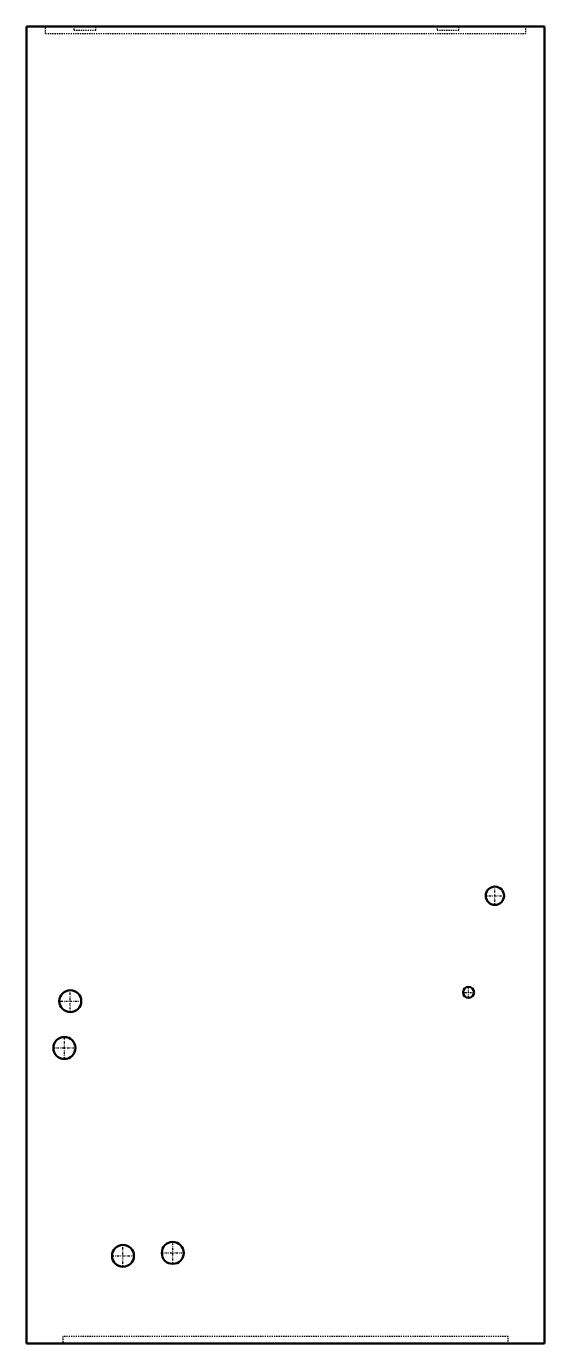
# Model space of a CAD drawing. Header units: millimetres. Extents: x -225 to 225, y 0 to 1143.
import ezdxf

# ---------------------------------------------------------------- set-up
doc = ezdxf.new("R2010")
doc.units = ezdxf.units.MM
doc.linetypes.add('Center', pattern=[1.5, 0.45, -0.5, 0.05, -0.5])
doc.linetypes.add('Dashed', pattern=[2, 1, -1])
for name, color, linetype, lineweight in [('AM_0', 7, 'Continuous', 50), ('AM_7', 7, 'Center', 25), ('AM_9', 6, 'Dashed', 25)]:
    doc.layers.add(name, color=color, linetype=linetype, lineweight=lineweight)

# ---------------------------------------------------------------- blocks, each defined once
blk = doc.blocks.new('1_FTA24AAVJUD_PART3_0_in_FTA24AAVJUD_0')
at = {"layer": 'AM_0'}
blk.add_circle((158.75, 304.8), 4.7625, dxfattribs=at)
at = {"layer": 'AM_7'}
for p, q in [((158.75, 299.799375), (158.75, 309.800625)), ((153.749375, 304.8), (163.750625, 304.8))]:
    blk.add_line(p, q, dxfattribs=at)
blk = doc.blocks.new('2_FTA24AAVJUD_PART2_0_in_FTA24AAVJUD_0')
at = {"layer": 'AM_0'}
blk.add_circle((181.61, 388.62), 7.9375, dxfattribs=at)
at = {"layer": 'AM_7'}
for p, q in [((181.61, 380.285625), (181.61, 396.954375)), ((173.275625, 388.62), (189.944375, 388.62))]:
    blk.add_line(p, q, dxfattribs=at)
blk = doc.blocks.new('3_FTA24AAVJUD_PART1_0_in_FTA24AAVJUD_0')
at = {"layer": 'AM_0'}
for p, q in [((-224.79, 1143), (-224.79, 0)), ((224.79, 1143), (-224.79, 1143)), ((224.79, 0), (224.79, 1143)), ((-224.79, 0), (224.79, 0))]:
    blk.add_line(p, q, dxfattribs=at)
for centre in [(-186.69, 297.18), (-191.77, 256.54), (-140.97, 76.2), (-97.79, 78.74)]:
    blk.add_circle(centre, 9.525, dxfattribs=at)
at = {"layer": 'AM_7'}
for p, q in [((-186.69, 287.17875), (-186.69, 307.18125)), ((-196.69125, 297.18), (-176.68875, 297.18)), ((-191.77, 246.53875), (-191.77, 266.54125)), ((-201.77125, 256.54), (-181.76875, 256.54)), ((-140.97, 66.19875), (-140.97, 86.20125)), ((-97.79, 68.73875), (-97.79, 88.74125)), ((-150.97125, 76.2), (-130.96875, 76.2)), ((-107.79125, 78.74), (-87.78875, 78.74))]:
    blk.add_line(p, q, dxfattribs=at)
at = {"layer": 'AM_9'}
for p, q in [((-208.28, 1136.65), (-208.28, 1143)), ((-208.28, 1136.65), (208.28, 1136.65)), ((-183.515, 1143), (-183.515, 1139.825)), ((-183.515, 1139.825), (-164.465, 1139.825)), ((-164.465, 1139.825), (-164.465, 1143)), ((131.445, 1143), (131.445, 1139.825)), ((131.445, 1139.825), (150.495, 1139.825)), ((150.495, 1139.825), (150.495, 1143)), ((208.28, 1143), (208.28, 1136.65)), ((-193.04, 6.35), (-193.04, 0)), ((193.04, 6.35), (-193.04, 6.35)), ((193.04, 0), (193.04, 6.35))]:
    blk.add_line(p, q, dxfattribs=at)

msp = doc.modelspace()

# ---------------------------------------------------------------- block references
for name in ['3_FTA24AAVJUD_PART1_0_in_FTA24AAVJUD_0', '2_FTA24AAVJUD_PART2_0_in_FTA24AAVJUD_0', '1_FTA24AAVJUD_PART3_0_in_FTA24AAVJUD_0']:
    msp.add_blockref(name, (0, 0))

doc.saveas('drawing.dxf')
